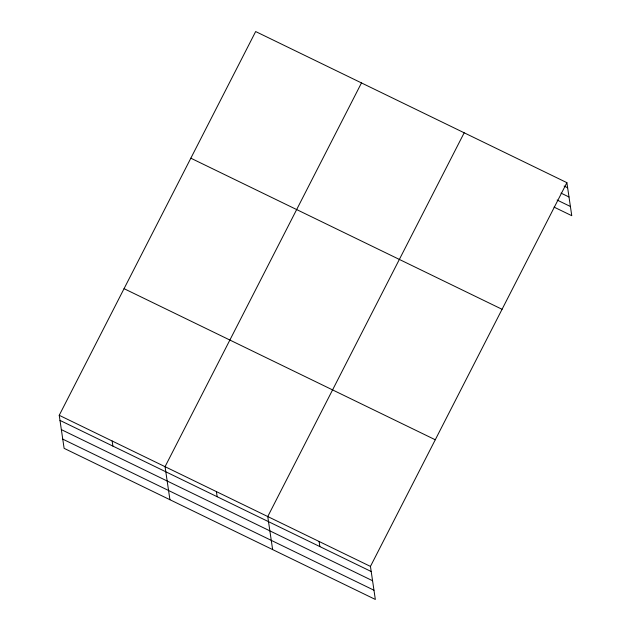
<?xml version="1.0" encoding="UTF-8"?>
<svg xmlns="http://www.w3.org/2000/svg" width="631" height="631" viewBox="0 0 631 631"><rect width="100%" height="100%" fill="white"/><g stroke="black" fill="none" stroke-linecap="round" stroke-linejoin="round"><path stroke-width="0.95" d="M566.883 182.659L370.452 566.409L375.335 599.45L64.117 448.341L59.235 415.301L255.665 31.55L566.883 182.659L571.765 215.699L554.057 207.102M361.484 82.929L165.054 466.68L169.928 499.72M464.179 132.794L267.749 516.544L272.631 549.585M564.098 186.05L567.64 187.77M561.03 193.118L568.996 196.982M557.118 200.035L570.4 206.479M190.846 158.192L502.063 309.293M124.062 288.667L435.272 439.768M59.235 415.301L370.452 566.409M59.992 420.412L371.209 571.52M61.357 429.632L372.566 580.733M62.753 439.129L373.97 590.23M319.105 541.477L319.854 546.588M216.401 491.612L217.159 496.723M112.144 440.99L112.902 446.101"/></g></svg>
